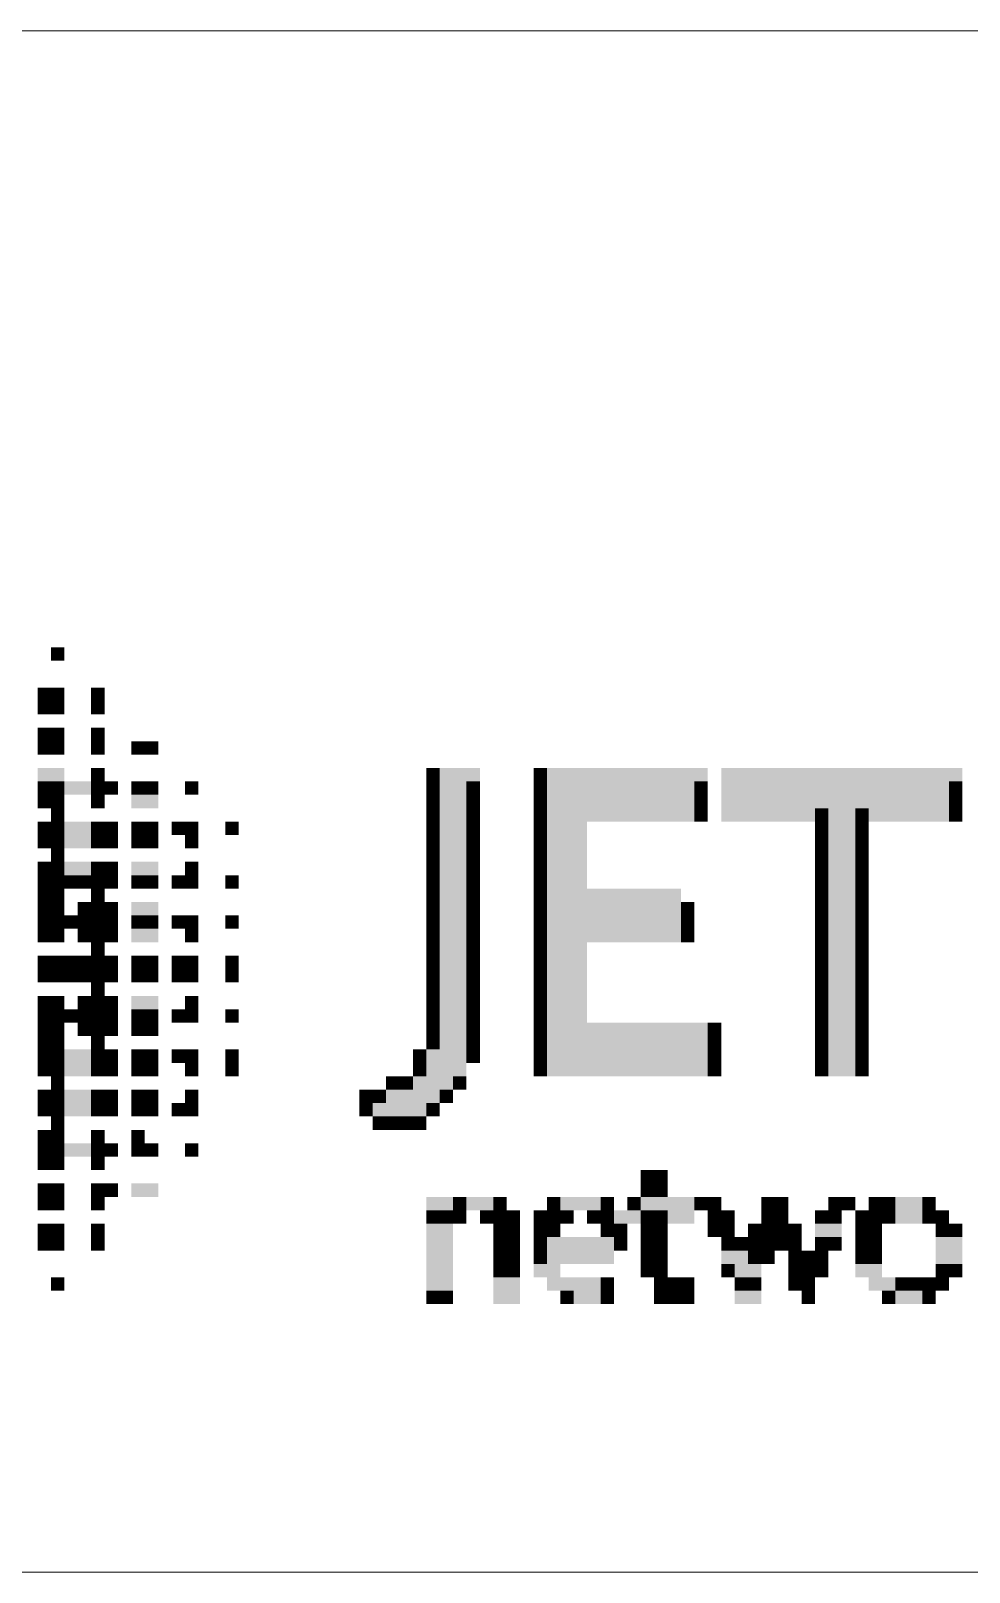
# Paper-space layout '01 Plans' of a CAD drawing. Header units: millimetres. Extents: x 5 to 415, y 7 to 290.
# Drawn here: x 368.2 to 382.2, y 62 to 85 of the extents above; entities that cross this region are included whole.
import ezdxf

# ---------------------------------------------------------------- set-up
doc = ezdxf.new("R2010")
doc.units = ezdxf.units.MM
doc.layers.add('BRANDING', color=7, linetype='Continuous')
doc.layers.add('SHEET', color=7, linetype='Continuous')

# ---------------------------------------------------------------- blocks, each defined once
blk = doc.blocks.new('SHEET_01')
at = {"layer": 'BRANDING'}
for points in [[(368.5, 75.8), (368.7, 75.8), (368.5, 75.6), (368.7, 75.6)], [(368.3, 75.2), (368.5, 75.2), (368.3, 75), (368.5, 75)], [(368.3, 75), (368.5, 75), (368.3, 74.8), (368.5, 74.8)], [(368.5, 75.2), (368.7, 75.2), (368.5, 75), (368.7, 75)], [(368.5, 75), (368.7, 75), (368.5, 74.8), (368.7, 74.8)], [(369.1, 75.2), (369.3, 75.2), (369.1, 75), (369.3, 75)], [(369.1, 75), (369.3, 75), (369.1, 74.8), (369.3, 74.8)], [(368.3, 74.6), (368.5, 74.6), (368.3, 74.4), (368.5, 74.4)], [(368.5, 74.6), (368.7, 74.6), (368.5, 74.4), (368.7, 74.4)], [(369.1, 74.6), (369.3, 74.6), (369.1, 74.4), (369.3, 74.4)], [(368.3, 74.4), (368.5, 74.4), (368.3, 74.2), (368.5, 74.2)], [(368.5, 74.4), (368.7, 74.4), (368.5, 74.2), (368.7, 74.2)], [(369.1, 74.4), (369.3, 74.4), (369.1, 74.2), (369.3, 74.2)], [(369.7, 74.4), (369.9, 74.4), (369.7, 74.2), (369.9, 74.2)], [(369.9, 74.4), (370.1, 74.4), (369.9, 74.2), (370.1, 74.2)], [(368.3, 74), (368.7, 74), (368.3, 73.8), (368.7, 73.8)], [(369.1, 74), (369.3, 74), (369.1, 73.8), (369.3, 73.8)], [(374.1, 74), (374.3, 74), (374.1, 73.8), (374.3, 73.8)], [(374.3, 74), (374.9, 74), (374.3, 73.8), (374.9, 73.8)], [(375.7, 74), (375.9, 74), (375.7, 73.8), (375.9, 73.8)], [(375.9, 74), (378.3, 74), (375.9, 73.8), (378.3, 73.8)], [(378.5, 74), (382.1, 74), (378.5, 73.8), (382.1, 73.8)], [(368.3, 73.8), (368.5, 73.8), (368.3, 73.6), (368.5, 73.6)], [(368.5, 73.8), (368.7, 73.8), (368.5, 73.6), (368.7, 73.6)], [(368.7, 73.8), (369.1, 73.8), (368.7, 73.6), (369.1, 73.6)], [(369.1, 73.8), (369.3, 73.8), (369.1, 73.6), (369.3, 73.6)], [(369.3, 73.8), (369.5, 73.8), (369.3, 73.6), (369.5, 73.6)], [(369.7, 73.8), (369.9, 73.8), (369.7, 73.6), (369.9, 73.6)], [(369.9, 73.8), (370.1, 73.8), (369.9, 73.6), (370.1, 73.6)], [(370.5, 73.8), (370.7, 73.8), (370.5, 73.6), (370.7, 73.6)], [(374.1, 73.8), (374.3, 73.8), (374.1, 73.6), (374.3, 73.6)], [(374.3, 73.8), (374.7, 73.8), (374.3, 73.6), (374.7, 73.6)], [(374.7, 73.8), (374.9, 73.8), (374.7, 73.6), (374.9, 73.6)], [(375.7, 73.8), (375.9, 73.8), (375.7, 73.6), (375.9, 73.6)], [(375.9, 73.8), (378.1, 73.8), (375.9, 73.6), (378.1, 73.6)], [(378.1, 73.8), (378.3, 73.8), (378.1, 73.6), (378.3, 73.6)], [(378.5, 73.8), (381.9, 73.8), (378.5, 73.6), (381.9, 73.6)], [(381.9, 73.8), (382.1, 73.8), (381.9, 73.6), (382.1, 73.6)], [(368.3, 73.6), (368.5, 73.6), (368.3, 73.4), (368.5, 73.4)], [(368.5, 73.6), (368.7, 73.6), (368.5, 73.4), (368.7, 73.4)], [(368.5, 73.4), (368.7, 73.4), (368.5, 73.2), (368.7, 73.2)], [(369.1, 73.6), (369.3, 73.6), (369.1, 73.4), (369.3, 73.4)], [(369.7, 73.6), (370.1, 73.6), (369.7, 73.4), (370.1, 73.4)], [(374.1, 73.6), (374.3, 73.6), (374.1, 73.4), (374.3, 73.4)], [(374.1, 73.4), (374.3, 73.4), (374.1, 73.2), (374.3, 73.2)], [(374.3, 73.6), (374.7, 73.6), (374.3, 73.4), (374.7, 73.4)], [(374.3, 73.4), (374.7, 73.4), (374.3, 73.2), (374.7, 73.2)], [(374.7, 73.6), (374.9, 73.6), (374.7, 73.4), (374.9, 73.4)], [(374.7, 73.4), (374.9, 73.4), (374.7, 73.2), (374.9, 73.2)], [(375.7, 73.6), (375.9, 73.6), (375.7, 73.4), (375.9, 73.4)], [(375.7, 73.4), (375.9, 73.4), (375.7, 73.2), (375.9, 73.2)], [(375.9, 73.6), (378.1, 73.6), (375.9, 73.4), (378.1, 73.4)], [(375.9, 73.4), (376.5, 73.4), (375.9, 73.2), (376.5, 73.2)], [(376.5, 73.4), (378.1, 73.4), (376.5, 73.2), (378.1, 73.2)], [(378.1, 73.6), (378.3, 73.6), (378.1, 73.4), (378.3, 73.4)], [(378.1, 73.4), (378.3, 73.4), (378.1, 73.2), (378.3, 73.2)], [(378.5, 73.6), (381.9, 73.6), (378.5, 73.4), (381.9, 73.4)], [(378.5, 73.4), (379.9, 73.4), (378.5, 73.2), (379.9, 73.2)], [(379.9, 73.4), (380.1, 73.4), (379.9, 73.2), (380.1, 73.2)], [(380.1, 73.4), (380.5, 73.4), (380.1, 73.2), (380.5, 73.2)], [(380.5, 73.4), (380.7, 73.4), (380.5, 73.2), (380.7, 73.2)], [(380.7, 73.4), (381.9, 73.4), (380.7, 73.2), (381.9, 73.2)], [(381.9, 73.6), (382.1, 73.6), (381.9, 73.4), (382.1, 73.4)], [(381.9, 73.4), (382.1, 73.4), (381.9, 73.2), (382.1, 73.2)], [(368.3, 73.2), (368.5, 73.2), (368.3, 73), (368.5, 73)], [(368.5, 73.2), (368.7, 73.2), (368.5, 73), (368.7, 73)], [(368.7, 73.2), (369.1, 73.2), (368.7, 73), (369.1, 73)], [(369.1, 73.2), (369.3, 73.2), (369.1, 73), (369.3, 73)], [(369.3, 73.2), (369.5, 73.2), (369.3, 73), (369.5, 73)], [(369.7, 73.2), (369.9, 73.2), (369.7, 73), (369.9, 73)], [(369.9, 73.2), (370.1, 73.2), (369.9, 73), (370.1, 73)], [(370.3, 73.2), (370.5, 73.2), (370.3, 73), (370.5, 73)], [(370.5, 73.2), (370.7, 73.2), (370.5, 73), (370.7, 73)], [(371.1, 73.2), (371.3, 73.2), (371.1, 73), (371.3, 73)], [(374.1, 73.2), (374.3, 73.2), (374.1, 73), (374.3, 73)], [(374.3, 73.2), (374.7, 73.2), (374.3, 73), (374.7, 73)], [(374.7, 73.2), (374.9, 73.2), (374.7, 73), (374.9, 73)], [(375.7, 73.2), (375.9, 73.2), (375.7, 73), (375.9, 73)], [(375.9, 73.2), (376.5, 73.2), (375.9, 73), (376.5, 73)], [(379.9, 73.2), (380.1, 73.2), (379.9, 73), (380.1, 73)], [(380.1, 73.2), (380.5, 73.2), (380.1, 73), (380.5, 73)], [(380.5, 73.2), (380.7, 73.2), (380.5, 73), (380.7, 73)], [(368.3, 73), (368.5, 73), (368.3, 72.8), (368.5, 72.8)], [(368.5, 73), (368.7, 73), (368.5, 72.8), (368.7, 72.8)], [(368.7, 73), (369.1, 73), (368.7, 72.8), (369.1, 72.8)], [(369.1, 73), (369.3, 73), (369.1, 72.8), (369.3, 72.8)], [(369.3, 73), (369.5, 73), (369.3, 72.8), (369.5, 72.8)], [(369.7, 73), (369.9, 73), (369.7, 72.8), (369.9, 72.8)], [(369.9, 73), (370.1, 73), (369.9, 72.8), (370.1, 72.8)], [(370.5, 73), (370.7, 73), (370.5, 72.8), (370.7, 72.8)], [(374.1, 73), (374.3, 73), (374.1, 72.8), (374.3, 72.8)], [(374.3, 73), (374.7, 73), (374.3, 72.8), (374.7, 72.8)], [(374.7, 73), (374.9, 73), (374.7, 72.8), (374.9, 72.8)], [(375.7, 73), (375.9, 73), (375.7, 72.8), (375.9, 72.8)], [(375.9, 73), (376.5, 73), (375.9, 72.8), (376.5, 72.8)], [(379.9, 73), (380.1, 73), (379.9, 72.8), (380.1, 72.8)], [(380.1, 73), (380.5, 73), (380.1, 72.8), (380.5, 72.8)], [(380.5, 73), (380.7, 73), (380.5, 72.8), (380.7, 72.8)], [(368.5, 72.8), (368.7, 72.8), (368.5, 72.6), (368.7, 72.6)], [(374.1, 72.8), (374.3, 72.8), (374.1, 72.6), (374.3, 72.6)], [(374.3, 72.8), (374.7, 72.8), (374.3, 72.6), (374.7, 72.6)], [(374.7, 72.8), (374.9, 72.8), (374.7, 72.6), (374.9, 72.6)], [(375.7, 72.8), (375.9, 72.8), (375.7, 72.6), (375.9, 72.6)], [(375.9, 72.8), (376.5, 72.8), (375.9, 72.6), (376.5, 72.6)], [(379.9, 72.8), (380.1, 72.8), (379.9, 72.6), (380.1, 72.6)], [(380.1, 72.8), (380.5, 72.8), (380.1, 72.6), (380.5, 72.6)], [(380.5, 72.8), (380.7, 72.8), (380.5, 72.6), (380.7, 72.6)], [(368.3, 72.6), (368.5, 72.6), (368.3, 72.4), (368.5, 72.4)], [(368.5, 72.6), (368.7, 72.6), (368.5, 72.4), (368.7, 72.4)], [(368.7, 72.6), (369.1, 72.6), (368.7, 72.4), (369.1, 72.4)], [(369.1, 72.6), (369.3, 72.6), (369.1, 72.4), (369.3, 72.4)], [(369.3, 72.6), (369.5, 72.6), (369.3, 72.4), (369.5, 72.4)], [(369.7, 72.6), (370.1, 72.6), (369.7, 72.4), (370.1, 72.4)], [(370.5, 72.6), (370.7, 72.6), (370.5, 72.4), (370.7, 72.4)], [(374.1, 72.6), (374.3, 72.6), (374.1, 72.4), (374.3, 72.4)], [(374.3, 72.6), (374.7, 72.6), (374.3, 72.4), (374.7, 72.4)], [(374.7, 72.6), (374.9, 72.6), (374.7, 72.4), (374.9, 72.4)], [(375.7, 72.6), (375.9, 72.6), (375.7, 72.4), (375.9, 72.4)], [(375.9, 72.6), (376.5, 72.6), (375.9, 72.4), (376.5, 72.4)], [(379.9, 72.6), (380.1, 72.6), (379.9, 72.4), (380.1, 72.4)], [(380.1, 72.6), (380.5, 72.6), (380.1, 72.4), (380.5, 72.4)], [(380.5, 72.6), (380.7, 72.6), (380.5, 72.4), (380.7, 72.4)], [(368.3, 72.4), (368.5, 72.4), (368.3, 72.2), (368.5, 72.2)], [(368.5, 72.4), (368.7, 72.4), (368.5, 72.2), (368.7, 72.2)], [(368.7, 72.4), (368.9, 72.4), (368.7, 72.2), (368.9, 72.2)], [(368.9, 72.4), (369.1, 72.4), (368.9, 72.2), (369.1, 72.2)], [(369.1, 72.4), (369.3, 72.4), (369.1, 72.2), (369.3, 72.2)], [(369.3, 72.4), (369.5, 72.4), (369.3, 72.2), (369.5, 72.2)], [(369.7, 72.4), (369.9, 72.4), (369.7, 72.2), (369.9, 72.2)], [(369.9, 72.4), (370.1, 72.4), (369.9, 72.2), (370.1, 72.2)], [(370.3, 72.4), (370.5, 72.4), (370.3, 72.2), (370.5, 72.2)], [(370.5, 72.4), (370.7, 72.4), (370.5, 72.2), (370.7, 72.2)], [(371.1, 72.4), (371.3, 72.4), (371.1, 72.2), (371.3, 72.2)], [(374.1, 72.4), (374.3, 72.4), (374.1, 72.2), (374.3, 72.2)], [(374.3, 72.4), (374.7, 72.4), (374.3, 72.2), (374.7, 72.2)], [(374.7, 72.4), (374.9, 72.4), (374.7, 72.2), (374.9, 72.2)], [(375.7, 72.4), (375.9, 72.4), (375.7, 72.2), (375.9, 72.2)], [(375.9, 72.4), (376.5, 72.4), (375.9, 72.2), (376.5, 72.2)], [(379.9, 72.4), (380.1, 72.4), (379.9, 72.2), (380.1, 72.2)], [(380.1, 72.4), (380.5, 72.4), (380.1, 72.2), (380.5, 72.2)], [(380.5, 72.4), (380.7, 72.4), (380.5, 72.2), (380.7, 72.2)], [(368.3, 72.2), (368.5, 72.2), (368.3, 72), (368.5, 72)], [(368.3, 72), (368.5, 72), (368.3, 71.8), (368.5, 71.8)], [(368.5, 72.2), (368.7, 72.2), (368.5, 72), (368.7, 72)], [(368.5, 72), (368.7, 72), (368.5, 71.8), (368.7, 71.8)], [(368.9, 72), (369.1, 72), (368.9, 71.8), (369.1, 71.8)], [(369.1, 72.2), (369.3, 72.2), (369.1, 72), (369.3, 72)], [(369.1, 72), (369.3, 72), (369.1, 71.8), (369.3, 71.8)], [(369.3, 72), (369.5, 72), (369.3, 71.8), (369.5, 71.8)], [(369.7, 72), (370.1, 72), (369.7, 71.8), (370.1, 71.8)], [(374.1, 72.2), (374.3, 72.2), (374.1, 72), (374.3, 72)], [(374.1, 72), (374.3, 72), (374.1, 71.8), (374.3, 71.8)], [(374.3, 72.2), (374.7, 72.2), (374.3, 72), (374.7, 72)], [(374.3, 72), (374.7, 72), (374.3, 71.8), (374.7, 71.8)], [(374.7, 72.2), (374.9, 72.2), (374.7, 72), (374.9, 72)], [(374.7, 72), (374.9, 72), (374.7, 71.8), (374.9, 71.8)], [(375.7, 72.2), (375.9, 72.2), (375.7, 72), (375.9, 72)], [(375.7, 72), (375.9, 72), (375.7, 71.8), (375.9, 71.8)], [(375.9, 72.2), (376.5, 72.2), (375.9, 72), (376.5, 72)], [(375.9, 72), (377.9, 72), (375.9, 71.8), (377.9, 71.8)], [(376.5, 72.2), (377.9, 72.2), (376.5, 72), (377.9, 72)], [(377.9, 72), (378.1, 72), (377.9, 71.8), (378.1, 71.8)], [(379.9, 72.2), (380.1, 72.2), (379.9, 72), (380.1, 72)], [(379.9, 72), (380.1, 72), (379.9, 71.8), (380.1, 71.8)], [(380.1, 72.2), (380.5, 72.2), (380.1, 72), (380.5, 72)], [(380.1, 72), (380.5, 72), (380.1, 71.8), (380.5, 71.8)], [(380.5, 72.2), (380.7, 72.2), (380.5, 72), (380.7, 72)], [(380.5, 72), (380.7, 72), (380.5, 71.8), (380.7, 71.8)], [(368.3, 71.8), (368.5, 71.8), (368.3, 71.6), (368.5, 71.6)], [(368.5, 71.8), (368.7, 71.8), (368.5, 71.6), (368.7, 71.6)], [(368.7, 71.8), (368.9, 71.8), (368.7, 71.6), (368.9, 71.6)], [(368.9, 71.8), (369.1, 71.8), (368.9, 71.6), (369.1, 71.6)], [(369.1, 71.8), (369.3, 71.8), (369.1, 71.6), (369.3, 71.6)], [(369.3, 71.8), (369.5, 71.8), (369.3, 71.6), (369.5, 71.6)], [(369.7, 71.8), (369.9, 71.8), (369.7, 71.6), (369.9, 71.6)], [(369.9, 71.8), (370.1, 71.8), (369.9, 71.6), (370.1, 71.6)], [(370.3, 71.8), (370.5, 71.8), (370.3, 71.6), (370.5, 71.6)], [(370.5, 71.8), (370.7, 71.8), (370.5, 71.6), (370.7, 71.6)], [(371.1, 71.8), (371.3, 71.8), (371.1, 71.6), (371.3, 71.6)], [(374.1, 71.8), (374.3, 71.8), (374.1, 71.6), (374.3, 71.6)], [(374.3, 71.8), (374.7, 71.8), (374.3, 71.6), (374.7, 71.6)], [(374.7, 71.8), (374.9, 71.8), (374.7, 71.6), (374.9, 71.6)], [(375.7, 71.8), (375.9, 71.8), (375.7, 71.6), (375.9, 71.6)], [(375.9, 71.8), (377.9, 71.8), (375.9, 71.6), (377.9, 71.6)], [(377.9, 71.8), (378.1, 71.8), (377.9, 71.6), (378.1, 71.6)], [(379.9, 71.8), (380.1, 71.8), (379.9, 71.6), (380.1, 71.6)], [(380.1, 71.8), (380.5, 71.8), (380.1, 71.6), (380.5, 71.6)], [(380.5, 71.8), (380.7, 71.8), (380.5, 71.6), (380.7, 71.6)], [(368.3, 71.6), (368.5, 71.6), (368.3, 71.4), (368.5, 71.4)], [(368.5, 71.6), (368.7, 71.6), (368.5, 71.4), (368.7, 71.4)], [(368.9, 71.6), (369.1, 71.6), (368.9, 71.4), (369.1, 71.4)], [(369.1, 71.6), (369.3, 71.6), (369.1, 71.4), (369.3, 71.4)], [(369.3, 71.6), (369.5, 71.6), (369.3, 71.4), (369.5, 71.4)], [(369.7, 71.6), (370.1, 71.6), (369.7, 71.4), (370.1, 71.4)], [(370.5, 71.6), (370.7, 71.6), (370.5, 71.4), (370.7, 71.4)], [(374.1, 71.6), (374.3, 71.6), (374.1, 71.4), (374.3, 71.4)], [(374.3, 71.6), (374.7, 71.6), (374.3, 71.4), (374.7, 71.4)], [(374.7, 71.6), (374.9, 71.6), (374.7, 71.4), (374.9, 71.4)], [(375.7, 71.6), (375.9, 71.6), (375.7, 71.4), (375.9, 71.4)], [(375.9, 71.6), (376.5, 71.6), (375.9, 71.4), (376.5, 71.4)], [(376.5, 71.6), (377.9, 71.6), (376.5, 71.4), (377.9, 71.4)], [(377.9, 71.6), (378.1, 71.6), (377.9, 71.4), (378.1, 71.4)], [(379.9, 71.6), (380.1, 71.6), (379.9, 71.4), (380.1, 71.4)], [(380.1, 71.6), (380.5, 71.6), (380.1, 71.4), (380.5, 71.4)], [(380.5, 71.6), (380.7, 71.6), (380.5, 71.4), (380.7, 71.4)], [(369.1, 71.4), (369.3, 71.4), (369.1, 71.2), (369.3, 71.2)], [(374.1, 71.4), (374.3, 71.4), (374.1, 71.2), (374.3, 71.2)], [(374.3, 71.4), (374.7, 71.4), (374.3, 71.2), (374.7, 71.2)], [(374.7, 71.4), (374.9, 71.4), (374.7, 71.2), (374.9, 71.2)], [(375.7, 71.4), (375.9, 71.4), (375.7, 71.2), (375.9, 71.2)], [(375.9, 71.4), (376.5, 71.4), (375.9, 71.2), (376.5, 71.2)], [(379.9, 71.4), (380.1, 71.4), (379.9, 71.2), (380.1, 71.2)], [(380.1, 71.4), (380.5, 71.4), (380.1, 71.2), (380.5, 71.2)], [(380.5, 71.4), (380.7, 71.4), (380.5, 71.2), (380.7, 71.2)], [(368.3, 71.2), (368.5, 71.2), (368.3, 71), (368.5, 71)], [(368.5, 71.2), (368.7, 71.2), (368.5, 71), (368.7, 71)], [(368.7, 71.2), (368.9, 71.2), (368.7, 71), (368.9, 71)], [(368.9, 71.2), (369.1, 71.2), (368.9, 71), (369.1, 71)], [(369.1, 71.2), (369.3, 71.2), (369.1, 71), (369.3, 71)], [(369.3, 71.2), (369.5, 71.2), (369.3, 71), (369.5, 71)], [(369.7, 71.2), (369.9, 71.2), (369.7, 71), (369.9, 71)], [(369.9, 71.2), (370.1, 71.2), (369.9, 71), (370.1, 71)], [(370.3, 71.2), (370.5, 71.2), (370.3, 71), (370.5, 71)], [(370.5, 71.2), (370.7, 71.2), (370.5, 71), (370.7, 71)], [(371.1, 71.2), (371.3, 71.2), (371.1, 71), (371.3, 71)], [(374.1, 71.2), (374.3, 71.2), (374.1, 71), (374.3, 71)], [(374.3, 71.2), (374.7, 71.2), (374.3, 71), (374.7, 71)], [(374.7, 71.2), (374.9, 71.2), (374.7, 71), (374.9, 71)], [(375.7, 71.2), (375.9, 71.2), (375.7, 71), (375.9, 71)], [(375.9, 71.2), (376.5, 71.2), (375.9, 71), (376.5, 71)], [(379.9, 71.2), (380.1, 71.2), (379.9, 71), (380.1, 71)], [(380.1, 71.2), (380.5, 71.2), (380.1, 71), (380.5, 71)], [(380.5, 71.2), (380.7, 71.2), (380.5, 71), (380.7, 71)], [(368.3, 71), (368.5, 71), (368.3, 70.8), (368.5, 70.8)], [(368.5, 71), (368.7, 71), (368.5, 70.8), (368.7, 70.8)], [(368.7, 71), (368.9, 71), (368.7, 70.8), (368.9, 70.8)], [(368.9, 71), (369.1, 71), (368.9, 70.8), (369.1, 70.8)], [(369.1, 71), (369.3, 71), (369.1, 70.8), (369.3, 70.8)], [(369.3, 71), (369.5, 71), (369.3, 70.8), (369.5, 70.8)], [(369.7, 71), (369.9, 71), (369.7, 70.8), (369.9, 70.8)], [(369.9, 71), (370.1, 71), (369.9, 70.8), (370.1, 70.8)], [(370.3, 71), (370.5, 71), (370.3, 70.8), (370.5, 70.8)], [(370.5, 71), (370.7, 71), (370.5, 70.8), (370.7, 70.8)], [(371.1, 71), (371.3, 71), (371.1, 70.8), (371.3, 70.8)], [(374.1, 71), (374.3, 71), (374.1, 70.8), (374.3, 70.8)], [(374.3, 71), (374.7, 71), (374.3, 70.8), (374.7, 70.8)], [(374.7, 71), (374.9, 71), (374.7, 70.8), (374.9, 70.8)], [(375.7, 71), (375.9, 71), (375.7, 70.8), (375.9, 70.8)], [(375.9, 71), (376.5, 71), (375.9, 70.8), (376.5, 70.8)], [(379.9, 71), (380.1, 71), (379.9, 70.8), (380.1, 70.8)], [(380.1, 71), (380.5, 71), (380.1, 70.8), (380.5, 70.8)], [(380.5, 71), (380.7, 71), (380.5, 70.8), (380.7, 70.8)], [(369.1, 70.8), (369.3, 70.8), (369.1, 70.6), (369.3, 70.6)], [(374.1, 70.8), (374.3, 70.8), (374.1, 70.6), (374.3, 70.6)], [(374.3, 70.8), (374.7, 70.8), (374.3, 70.6), (374.7, 70.6)], [(374.7, 70.8), (374.9, 70.8), (374.7, 70.6), (374.9, 70.6)], [(375.7, 70.8), (375.9, 70.8), (375.7, 70.6), (375.9, 70.6)], [(375.9, 70.8), (376.5, 70.8), (375.9, 70.6), (376.5, 70.6)], [(379.9, 70.8), (380.1, 70.8), (379.9, 70.6), (380.1, 70.6)], [(380.1, 70.8), (380.5, 70.8), (380.1, 70.6), (380.5, 70.6)], [(380.5, 70.8), (380.7, 70.8), (380.5, 70.6), (380.7, 70.6)], [(368.3, 70.6), (368.5, 70.6), (368.3, 70.4), (368.5, 70.4)], [(368.3, 70.4), (368.5, 70.4), (368.3, 70.2), (368.5, 70.2)], [(368.5, 70.6), (368.7, 70.6), (368.5, 70.4), (368.7, 70.4)], [(368.5, 70.4), (368.7, 70.4), (368.5, 70.2), (368.7, 70.2)], [(368.7, 70.4), (368.9, 70.4), (368.7, 70.2), (368.9, 70.2)], [(368.9, 70.6), (369.1, 70.6), (368.9, 70.4), (369.1, 70.4)], [(368.9, 70.4), (369.1, 70.4), (368.9, 70.2), (369.1, 70.2)], [(369.1, 70.6), (369.3, 70.6), (369.1, 70.4), (369.3, 70.4)], [(369.1, 70.4), (369.3, 70.4), (369.1, 70.2), (369.3, 70.2)], [(369.3, 70.6), (369.5, 70.6), (369.3, 70.4), (369.5, 70.4)], [(369.3, 70.4), (369.5, 70.4), (369.3, 70.2), (369.5, 70.2)], [(369.7, 70.6), (370.1, 70.6), (369.7, 70.4), (370.1, 70.4)], [(369.7, 70.4), (369.9, 70.4), (369.7, 70.2), (369.9, 70.2)], [(369.9, 70.4), (370.1, 70.4), (369.9, 70.2), (370.1, 70.2)], [(370.3, 70.4), (370.5, 70.4), (370.3, 70.2), (370.5, 70.2)], [(370.5, 70.6), (370.7, 70.6), (370.5, 70.4), (370.7, 70.4)], [(370.5, 70.4), (370.7, 70.4), (370.5, 70.2), (370.7, 70.2)], [(371.1, 70.4), (371.3, 70.4), (371.1, 70.2), (371.3, 70.2)], [(374.1, 70.6), (374.3, 70.6), (374.1, 70.4), (374.3, 70.4)], [(374.1, 70.4), (374.3, 70.4), (374.1, 70.2), (374.3, 70.2)], [(374.3, 70.6), (374.7, 70.6), (374.3, 70.4), (374.7, 70.4)], [(374.3, 70.4), (374.7, 70.4), (374.3, 70.2), (374.7, 70.2)], [(374.7, 70.6), (374.9, 70.6), (374.7, 70.4), (374.9, 70.4)], [(374.7, 70.4), (374.9, 70.4), (374.7, 70.2), (374.9, 70.2)], [(375.7, 70.6), (375.9, 70.6), (375.7, 70.4), (375.9, 70.4)], [(375.7, 70.4), (375.9, 70.4), (375.7, 70.2), (375.9, 70.2)], [(375.9, 70.6), (376.5, 70.6), (375.9, 70.4), (376.5, 70.4)], [(375.9, 70.4), (376.5, 70.4), (375.9, 70.2), (376.5, 70.2)], [(379.9, 70.6), (380.1, 70.6), (379.9, 70.4), (380.1, 70.4)], [(379.9, 70.4), (380.1, 70.4), (379.9, 70.2), (380.1, 70.2)], [(380.1, 70.6), (380.5, 70.6), (380.1, 70.4), (380.5, 70.4)], [(380.1, 70.4), (380.5, 70.4), (380.1, 70.2), (380.5, 70.2)], [(380.5, 70.6), (380.7, 70.6), (380.5, 70.4), (380.7, 70.4)], [(380.5, 70.4), (380.7, 70.4), (380.5, 70.2), (380.7, 70.2)], [(368.3, 70.2), (368.5, 70.2), (368.3, 70), (368.5, 70)], [(368.5, 70.2), (368.7, 70.2), (368.5, 70), (368.7, 70)], [(368.9, 70.2), (369.1, 70.2), (368.9, 70), (369.1, 70)], [(369.1, 70.2), (369.3, 70.2), (369.1, 70), (369.3, 70)], [(369.3, 70.2), (369.5, 70.2), (369.3, 70), (369.5, 70)], [(369.7, 70.2), (369.9, 70.2), (369.7, 70), (369.9, 70)], [(369.9, 70.2), (370.1, 70.2), (369.9, 70), (370.1, 70)], [(374.1, 70.2), (374.3, 70.2), (374.1, 70), (374.3, 70)], [(374.3, 70.2), (374.7, 70.2), (374.3, 70), (374.7, 70)], [(374.7, 70.2), (374.9, 70.2), (374.7, 70), (374.9, 70)], [(375.7, 70.2), (375.9, 70.2), (375.7, 70), (375.9, 70)], [(375.9, 70.2), (376.5, 70.2), (375.9, 70), (376.5, 70)], [(376.5, 70.2), (378.3, 70.2), (376.5, 70), (378.3, 70)], [(378.3, 70.2), (378.5, 70.2), (378.3, 70), (378.5, 70)], [(379.9, 70.2), (380.1, 70.2), (379.9, 70), (380.1, 70)], [(380.1, 70.2), (380.5, 70.2), (380.1, 70), (380.5, 70)], [(380.5, 70.2), (380.7, 70.2), (380.5, 70), (380.7, 70)], [(368.3, 70), (368.5, 70), (368.3, 69.8), (368.5, 69.8)], [(368.5, 70), (368.7, 70), (368.5, 69.8), (368.7, 69.8)], [(369.1, 70), (369.3, 70), (369.1, 69.8), (369.3, 69.8)], [(374.1, 70), (374.3, 70), (374.1, 69.8), (374.3, 69.8)], [(374.3, 70), (374.7, 70), (374.3, 69.8), (374.7, 69.8)], [(374.7, 70), (374.9, 70), (374.7, 69.8), (374.9, 69.8)], [(375.7, 70), (375.9, 70), (375.7, 69.8), (375.9, 69.8)], [(375.9, 70), (378.3, 70), (375.9, 69.8), (378.3, 69.8)], [(378.3, 70), (378.5, 70), (378.3, 69.8), (378.5, 69.8)], [(379.9, 70), (380.1, 70), (379.9, 69.8), (380.1, 69.8)], [(380.1, 70), (380.5, 70), (380.1, 69.8), (380.5, 69.8)], [(380.5, 70), (380.7, 70), (380.5, 69.8), (380.7, 69.8)], [(368.3, 69.8), (368.5, 69.8), (368.3, 69.6), (368.5, 69.6)], [(368.5, 69.8), (368.7, 69.8), (368.5, 69.6), (368.7, 69.6)], [(368.7, 69.8), (369.1, 69.8), (368.7, 69.6), (369.1, 69.6)], [(369.1, 69.8), (369.3, 69.8), (369.1, 69.6), (369.3, 69.6)], [(369.3, 69.8), (369.5, 69.8), (369.3, 69.6), (369.5, 69.6)], [(369.7, 69.8), (369.9, 69.8), (369.7, 69.6), (369.9, 69.6)], [(369.9, 69.8), (370.1, 69.8), (369.9, 69.6), (370.1, 69.6)], [(370.3, 69.8), (370.5, 69.8), (370.3, 69.6), (370.5, 69.6)], [(370.5, 69.8), (370.7, 69.8), (370.5, 69.6), (370.7, 69.6)], [(371.1, 69.8), (371.3, 69.8), (371.1, 69.6), (371.3, 69.6)], [(373.9, 69.8), (374.1, 69.8), (373.9, 69.6), (374.1, 69.6)], [(374.1, 69.8), (374.7, 69.8), (374.1, 69.6), (374.7, 69.6)], [(374.7, 69.8), (374.9, 69.8), (374.7, 69.6), (374.9, 69.6)], [(375.7, 69.8), (375.9, 69.8), (375.7, 69.6), (375.9, 69.6)], [(375.9, 69.8), (378.3, 69.8), (375.9, 69.6), (378.3, 69.6)], [(378.3, 69.8), (378.5, 69.8), (378.3, 69.6), (378.5, 69.6)], [(379.9, 69.8), (380.1, 69.8), (379.9, 69.6), (380.1, 69.6)], [(380.1, 69.8), (380.5, 69.8), (380.1, 69.6), (380.5, 69.6)], [(380.5, 69.8), (380.7, 69.8), (380.5, 69.6), (380.7, 69.6)], [(368.3, 69.6), (368.5, 69.6), (368.3, 69.4), (368.5, 69.4)], [(368.5, 69.6), (368.7, 69.6), (368.5, 69.4), (368.7, 69.4)], [(368.7, 69.6), (369.1, 69.6), (368.7, 69.4), (369.1, 69.4)], [(369.1, 69.6), (369.3, 69.6), (369.1, 69.4), (369.3, 69.4)], [(369.3, 69.6), (369.5, 69.6), (369.3, 69.4), (369.5, 69.4)], [(369.7, 69.6), (369.9, 69.6), (369.7, 69.4), (369.9, 69.4)], [(369.9, 69.6), (370.1, 69.6), (369.9, 69.4), (370.1, 69.4)], [(370.5, 69.6), (370.7, 69.6), (370.5, 69.4), (370.7, 69.4)], [(371.1, 69.6), (371.3, 69.6), (371.1, 69.4), (371.3, 69.4)], [(373.9, 69.6), (374.1, 69.6), (373.9, 69.4), (374.1, 69.4)], [(374.1, 69.6), (374.7, 69.6), (374.1, 69.4), (374.7, 69.4)], [(375.7, 69.6), (375.9, 69.6), (375.7, 69.4), (375.9, 69.4)], [(375.9, 69.6), (378.3, 69.6), (375.9, 69.4), (378.3, 69.4)], [(378.3, 69.6), (378.5, 69.6), (378.3, 69.4), (378.5, 69.4)], [(379.9, 69.6), (380.1, 69.6), (379.9, 69.4), (380.1, 69.4)], [(380.1, 69.6), (380.5, 69.6), (380.1, 69.4), (380.5, 69.4)], [(380.5, 69.6), (380.7, 69.6), (380.5, 69.4), (380.7, 69.4)], [(368.5, 69.4), (368.7, 69.4), (368.5, 69.2), (368.7, 69.2)], [(373.5, 69.4), (373.7, 69.4), (373.5, 69.2), (373.7, 69.2)], [(373.7, 69.4), (373.9, 69.4), (373.7, 69.2), (373.9, 69.2)], [(373.9, 69.4), (374.5, 69.4), (373.9, 69.2), (374.5, 69.2)], [(374.5, 69.4), (374.7, 69.4), (374.5, 69.2), (374.7, 69.2)], [(368.3, 69.2), (368.5, 69.2), (368.3, 69), (368.5, 69)], [(368.3, 69), (368.5, 69), (368.3, 68.8), (368.5, 68.8)], [(368.5, 69.2), (368.7, 69.2), (368.5, 69), (368.7, 69)], [(368.5, 69), (368.7, 69), (368.5, 68.8), (368.7, 68.8)], [(368.7, 69.2), (369.1, 69.2), (368.7, 69), (369.1, 69)], [(368.7, 69), (369.1, 69), (368.7, 68.8), (369.1, 68.8)], [(369.1, 69.2), (369.3, 69.2), (369.1, 69), (369.3, 69)], [(369.1, 69), (369.3, 69), (369.1, 68.8), (369.3, 68.8)], [(369.3, 69.2), (369.5, 69.2), (369.3, 69), (369.5, 69)], [(369.3, 69), (369.5, 69), (369.3, 68.8), (369.5, 68.8)], [(369.7, 69.2), (369.9, 69.2), (369.7, 69), (369.9, 69)], [(369.7, 69), (369.9, 69), (369.7, 68.8), (369.9, 68.8)], [(369.9, 69.2), (370.1, 69.2), (369.9, 69), (370.1, 69)], [(369.9, 69), (370.1, 69), (369.9, 68.8), (370.1, 68.8)], [(370.3, 69), (370.5, 69), (370.3, 68.8), (370.5, 68.8)], [(370.5, 69.2), (370.7, 69.2), (370.5, 69), (370.7, 69)], [(370.5, 69), (370.7, 69), (370.5, 68.8), (370.7, 68.8)], [(373.1, 69.2), (373.3, 69.2), (373.1, 69), (373.3, 69)], [(373.1, 69), (373.3, 69), (373.1, 68.8), (373.3, 68.8)], [(373.3, 69.2), (373.5, 69.2), (373.3, 69), (373.5, 69)], [(373.3, 69), (374.1, 69), (373.3, 68.8), (374.1, 68.8)], [(373.5, 69.2), (374.3, 69.2), (373.5, 69), (374.3, 69)], [(374.1, 69), (374.3, 69), (374.1, 68.8), (374.3, 68.8)], [(374.3, 69.2), (374.5, 69.2), (374.3, 69), (374.5, 69)], [(368.5, 68.8), (368.7, 68.8), (368.5, 68.6), (368.7, 68.6)], [(373.3, 68.8), (373.5, 68.8), (373.3, 68.6), (373.5, 68.6)], [(373.5, 68.8), (373.7, 68.8), (373.5, 68.6), (373.7, 68.6)], [(373.7, 68.8), (373.9, 68.8), (373.7, 68.6), (373.9, 68.6)], [(373.9, 68.8), (374.1, 68.8), (373.9, 68.6), (374.1, 68.6)], [(368.3, 68.6), (368.5, 68.6), (368.3, 68.4), (368.5, 68.4)], [(368.5, 68.6), (368.7, 68.6), (368.5, 68.4), (368.7, 68.4)], [(369.1, 68.6), (369.3, 68.6), (369.1, 68.4), (369.3, 68.4)], [(369.7, 68.6), (369.9, 68.6), (369.7, 68.4), (369.9, 68.4)], [(368.3, 68.4), (368.5, 68.4), (368.3, 68.2), (368.5, 68.2)], [(368.5, 68.4), (368.7, 68.4), (368.5, 68.2), (368.7, 68.2)], [(368.7, 68.4), (369.1, 68.4), (368.7, 68.2), (369.1, 68.2)], [(369.1, 68.4), (369.3, 68.4), (369.1, 68.2), (369.3, 68.2)], [(369.3, 68.4), (369.5, 68.4), (369.3, 68.2), (369.5, 68.2)], [(369.7, 68.4), (369.9, 68.4), (369.7, 68.2), (369.9, 68.2)], [(369.9, 68.4), (370.1, 68.4), (369.9, 68.2), (370.1, 68.2)], [(370.5, 68.4), (370.7, 68.4), (370.5, 68.2), (370.7, 68.2)], [(368.3, 68.2), (368.5, 68.2), (368.3, 68), (368.5, 68)], [(368.5, 68.2), (368.7, 68.2), (368.5, 68), (368.7, 68)], [(369.1, 68.2), (369.3, 68.2), (369.1, 68), (369.3, 68)], [(377.3, 68), (377.5, 68), (377.3, 67.8), (377.5, 67.8)], [(377.5, 68), (377.7, 68), (377.5, 67.8), (377.7, 67.8)], [(368.3, 67.8), (368.5, 67.8), (368.3, 67.6), (368.5, 67.6)], [(368.5, 67.8), (368.7, 67.8), (368.5, 67.6), (368.7, 67.6)], [(369.1, 67.8), (369.3, 67.8), (369.1, 67.6), (369.3, 67.6)], [(369.3, 67.8), (369.5, 67.8), (369.3, 67.6), (369.5, 67.6)], [(369.7, 67.8), (370.1, 67.8), (369.7, 67.6), (370.1, 67.6)], [(377.3, 67.8), (377.5, 67.8), (377.3, 67.6), (377.5, 67.6)], [(377.5, 67.8), (377.7, 67.8), (377.5, 67.6), (377.7, 67.6)], [(368.3, 67.6), (368.5, 67.6), (368.3, 67.4), (368.5, 67.4)], [(368.5, 67.6), (368.7, 67.6), (368.5, 67.4), (368.7, 67.4)], [(369.1, 67.6), (369.3, 67.6), (369.1, 67.4), (369.3, 67.4)], [(374.1, 67.6), (374.5, 67.6), (374.1, 67.4), (374.5, 67.4)], [(374.1, 67.4), (374.3, 67.4), (374.1, 67.2), (374.3, 67.2)], [(374.3, 67.4), (374.5, 67.4), (374.3, 67.2), (374.5, 67.2)], [(374.5, 67.6), (374.7, 67.6), (374.5, 67.4), (374.7, 67.4)], [(374.5, 67.4), (374.7, 67.4), (374.5, 67.2), (374.7, 67.2)], [(374.7, 67.6), (375.1, 67.6), (374.7, 67.4), (375.1, 67.4)], [(374.9, 67.4), (375.1, 67.4), (374.9, 67.2), (375.1, 67.2)], [(375.1, 67.6), (375.3, 67.6), (375.1, 67.4), (375.3, 67.4)], [(375.1, 67.4), (375.3, 67.4), (375.1, 67.2), (375.3, 67.2)], [(375.3, 67.4), (375.5, 67.4), (375.3, 67.2), (375.5, 67.2)], [(375.7, 67.4), (375.9, 67.4), (375.7, 67.2), (375.9, 67.2)], [(375.9, 67.6), (376.1, 67.6), (375.9, 67.4), (376.1, 67.4)], [(375.9, 67.4), (376.1, 67.4), (375.9, 67.2), (376.1, 67.2)], [(376.1, 67.6), (376.7, 67.6), (376.1, 67.4), (376.7, 67.4)], [(376.1, 67.4), (376.3, 67.4), (376.1, 67.2), (376.3, 67.2)], [(376.5, 67.4), (376.7, 67.4), (376.5, 67.2), (376.7, 67.2)], [(376.7, 67.6), (376.9, 67.6), (376.7, 67.4), (376.9, 67.4)], [(376.7, 67.4), (376.9, 67.4), (376.7, 67.2), (376.9, 67.2)], [(376.9, 67.4), (377.3, 67.4), (376.9, 67.2), (377.3, 67.2)], [(377.1, 67.6), (377.3, 67.6), (377.1, 67.4), (377.3, 67.4)], [(377.3, 67.6), (377.7, 67.6), (377.3, 67.4), (377.7, 67.4)], [(377.3, 67.4), (377.5, 67.4), (377.3, 67.2), (377.5, 67.2)], [(377.5, 67.4), (377.7, 67.4), (377.5, 67.2), (377.7, 67.2)], [(377.7, 67.6), (378.1, 67.6), (377.7, 67.4), (378.1, 67.4)], [(377.7, 67.4), (378.1, 67.4), (377.7, 67.2), (378.1, 67.2)], [(378.1, 67.6), (378.3, 67.6), (378.1, 67.4), (378.3, 67.4)], [(378.3, 67.6), (378.5, 67.6), (378.3, 67.4), (378.5, 67.4)], [(378.3, 67.4), (378.5, 67.4), (378.3, 67.2), (378.5, 67.2)], [(378.5, 67.4), (378.7, 67.4), (378.5, 67.2), (378.7, 67.2)], [(379.1, 67.6), (379.3, 67.6), (379.1, 67.4), (379.3, 67.4)], [(379.1, 67.4), (379.3, 67.4), (379.1, 67.2), (379.3, 67.2)], [(379.3, 67.6), (379.5, 67.6), (379.3, 67.4), (379.5, 67.4)], [(379.3, 67.4), (379.5, 67.4), (379.3, 67.2), (379.5, 67.2)], [(379.9, 67.4), (380.1, 67.4), (379.9, 67.2), (380.1, 67.2)], [(380.1, 67.6), (380.3, 67.6), (380.1, 67.4), (380.3, 67.4)], [(380.1, 67.4), (380.3, 67.4), (380.1, 67.2), (380.3, 67.2)], [(380.3, 67.6), (380.5, 67.6), (380.3, 67.4), (380.5, 67.4)], [(380.5, 67.4), (380.7, 67.4), (380.5, 67.2), (380.7, 67.2)], [(380.7, 67.6), (380.9, 67.6), (380.7, 67.4), (380.9, 67.4)], [(380.7, 67.4), (380.9, 67.4), (380.7, 67.2), (380.9, 67.2)], [(380.9, 67.6), (381.1, 67.6), (380.9, 67.4), (381.1, 67.4)], [(380.9, 67.4), (381.1, 67.4), (380.9, 67.2), (381.1, 67.2)], [(381.1, 67.6), (381.5, 67.6), (381.1, 67.4), (381.5, 67.4)], [(381.1, 67.4), (381.5, 67.4), (381.1, 67.2), (381.5, 67.2)], [(381.5, 67.6), (381.7, 67.6), (381.5, 67.4), (381.7, 67.4)], [(381.5, 67.4), (381.7, 67.4), (381.5, 67.2), (381.7, 67.2)], [(381.7, 67.4), (381.9, 67.4), (381.7, 67.2), (381.9, 67.2)], [(368.3, 67.2), (368.5, 67.2), (368.3, 67), (368.5, 67)], [(368.5, 67.2), (368.7, 67.2), (368.5, 67), (368.7, 67)], [(369.1, 67.2), (369.3, 67.2), (369.1, 67), (369.3, 67)], [(374.1, 67.2), (374.5, 67.2), (374.1, 67), (374.5, 67)], [(375.1, 67.2), (375.3, 67.2), (375.1, 67), (375.3, 67)], [(375.3, 67.2), (375.5, 67.2), (375.3, 67), (375.5, 67)], [(375.7, 67.2), (375.9, 67.2), (375.7, 67), (375.9, 67)], [(375.9, 67.2), (376.1, 67.2), (375.9, 67), (376.1, 67)], [(376.7, 67.2), (376.9, 67.2), (376.7, 67), (376.9, 67)], [(376.9, 67.2), (377.1, 67.2), (376.9, 67), (377.1, 67)], [(377.3, 67.2), (377.5, 67.2), (377.3, 67), (377.5, 67)], [(377.5, 67.2), (377.7, 67.2), (377.5, 67), (377.7, 67)], [(378.3, 67.2), (378.5, 67.2), (378.3, 67), (378.5, 67)], [(378.5, 67.2), (378.7, 67.2), (378.5, 67), (378.7, 67)], [(378.9, 67.2), (379.1, 67.2), (378.9, 67), (379.1, 67)], [(379.1, 67.2), (379.3, 67.2), (379.1, 67), (379.3, 67)], [(379.3, 67.2), (379.5, 67.2), (379.3, 67), (379.5, 67)], [(379.5, 67.2), (379.7, 67.2), (379.5, 67), (379.7, 67)], [(379.9, 67.2), (380.3, 67.2), (379.9, 67), (380.3, 67)], [(380.5, 67.2), (380.7, 67.2), (380.5, 67), (380.7, 67)], [(380.7, 67.2), (380.9, 67.2), (380.7, 67), (380.9, 67)], [(381.7, 67.2), (381.9, 67.2), (381.7, 67), (381.9, 67)], [(381.9, 67.2), (382.1, 67.2), (381.9, 67), (382.1, 67)], [(368.3, 67), (368.5, 67), (368.3, 66.8), (368.5, 66.8)], [(368.5, 67), (368.7, 67), (368.5, 66.8), (368.7, 66.8)], [(369.1, 67), (369.3, 67), (369.1, 66.8), (369.3, 66.8)], [(374.1, 67), (374.5, 67), (374.1, 66.8), (374.5, 66.8)], [(375.1, 67), (375.3, 67), (375.1, 66.8), (375.3, 66.8)], [(375.3, 67), (375.5, 67), (375.3, 66.8), (375.5, 66.8)], [(375.7, 67), (375.9, 67), (375.7, 66.8), (375.9, 66.8)], [(375.9, 67), (376.9, 67), (375.9, 66.8), (376.9, 66.8)], [(376.9, 67), (377.1, 67), (376.9, 66.8), (377.1, 66.8)], [(377.3, 67), (377.5, 67), (377.3, 66.8), (377.5, 66.8)], [(377.5, 67), (377.7, 67), (377.5, 66.8), (377.7, 66.8)], [(378.5, 67), (378.7, 67), (378.5, 66.8), (378.7, 66.8)], [(378.7, 67), (378.9, 67), (378.7, 66.8), (378.9, 66.8)], [(378.9, 67), (379.1, 67), (378.9, 66.8), (379.1, 66.8)], [(379.1, 67), (379.3, 67), (379.1, 66.8), (379.3, 66.8)], [(379.3, 67), (379.5, 67), (379.3, 66.8), (379.5, 66.8)], [(379.5, 67), (379.7, 67), (379.5, 66.8), (379.7, 66.8)], [(379.9, 67), (380.1, 67), (379.9, 66.8), (380.1, 66.8)], [(380.1, 67), (380.3, 67), (380.1, 66.8), (380.3, 66.8)], [(380.5, 67), (380.7, 67), (380.5, 66.8), (380.7, 66.8)], [(380.7, 67), (380.9, 67), (380.7, 66.8), (380.9, 66.8)], [(381.7, 67), (382.1, 67), (381.7, 66.8), (382.1, 66.8)], [(374.1, 66.8), (374.5, 66.8), (374.1, 66.6), (374.5, 66.6)], [(375.1, 66.8), (375.3, 66.8), (375.1, 66.6), (375.3, 66.6)], [(375.3, 66.8), (375.5, 66.8), (375.3, 66.6), (375.5, 66.6)], [(375.7, 66.8), (375.9, 66.8), (375.7, 66.6), (375.9, 66.6)], [(375.9, 66.8), (376.9, 66.8), (375.9, 66.6), (376.9, 66.6)], [(377.3, 66.8), (377.5, 66.8), (377.3, 66.6), (377.5, 66.6)], [(377.5, 66.8), (377.7, 66.8), (377.5, 66.6), (377.7, 66.6)], [(378.5, 66.8), (378.9, 66.8), (378.5, 66.6), (378.9, 66.6)], [(378.9, 66.8), (379.1, 66.8), (378.9, 66.6), (379.1, 66.6)], [(379.1, 66.8), (379.3, 66.8), (379.1, 66.6), (379.3, 66.6)], [(379.5, 66.8), (379.7, 66.8), (379.5, 66.6), (379.7, 66.6)], [(379.7, 66.8), (379.9, 66.8), (379.7, 66.6), (379.9, 66.6)], [(379.9, 66.8), (380.1, 66.8), (379.9, 66.6), (380.1, 66.6)], [(380.5, 66.8), (380.7, 66.8), (380.5, 66.6), (380.7, 66.6)], [(380.7, 66.8), (380.9, 66.8), (380.7, 66.6), (380.9, 66.6)], [(381.7, 66.8), (382.1, 66.8), (381.7, 66.6), (382.1, 66.6)], [(374.1, 66.6), (374.5, 66.6), (374.1, 66.4), (374.5, 66.4)], [(375.1, 66.6), (375.3, 66.6), (375.1, 66.4), (375.3, 66.4)], [(375.3, 66.6), (375.5, 66.6), (375.3, 66.4), (375.5, 66.4)], [(375.7, 66.6), (376.1, 66.6), (375.7, 66.4), (376.1, 66.4)], [(377.3, 66.6), (377.5, 66.6), (377.3, 66.4), (377.5, 66.4)], [(377.5, 66.6), (377.7, 66.6), (377.5, 66.4), (377.7, 66.4)], [(378.5, 66.6), (378.7, 66.6), (378.5, 66.4), (378.7, 66.4)], [(378.7, 66.6), (379.1, 66.6), (378.7, 66.4), (379.1, 66.4)], [(379.5, 66.6), (379.7, 66.6), (379.5, 66.4), (379.7, 66.4)], [(379.7, 66.6), (379.9, 66.6), (379.7, 66.4), (379.9, 66.4)], [(379.9, 66.6), (380.1, 66.6), (379.9, 66.4), (380.1, 66.4)], [(380.5, 66.6), (380.9, 66.6), (380.5, 66.4), (380.9, 66.4)], [(381.7, 66.6), (381.9, 66.6), (381.7, 66.4), (381.9, 66.4)], [(381.9, 66.6), (382.1, 66.6), (381.9, 66.4), (382.1, 66.4)], [(368.5, 66.4), (368.7, 66.4), (368.5, 66.2), (368.7, 66.2)], [(374.1, 66.4), (374.5, 66.4), (374.1, 66.2), (374.5, 66.2)], [(375.1, 66.4), (375.5, 66.4), (375.1, 66.2), (375.5, 66.2)], [(375.9, 66.4), (376.3, 66.4), (375.9, 66.2), (376.3, 66.2)], [(376.3, 66.4), (376.7, 66.4), (376.3, 66.2), (376.7, 66.2)], [(376.7, 66.4), (376.9, 66.4), (376.7, 66.2), (376.9, 66.2)], [(377.5, 66.4), (377.7, 66.4), (377.5, 66.2), (377.7, 66.2)], [(377.7, 66.4), (377.9, 66.4), (377.7, 66.2), (377.9, 66.2)], [(377.9, 66.4), (378.1, 66.4), (377.9, 66.2), (378.1, 66.2)], [(378.7, 66.4), (378.9, 66.4), (378.7, 66.2), (378.9, 66.2)], [(378.9, 66.4), (379.1, 66.4), (378.9, 66.2), (379.1, 66.2)], [(379.5, 66.4), (379.7, 66.4), (379.5, 66.2), (379.7, 66.2)], [(379.7, 66.4), (379.9, 66.4), (379.7, 66.2), (379.9, 66.2)], [(380.7, 66.4), (381.1, 66.4), (380.7, 66.2), (381.1, 66.2)], [(381.1, 66.4), (381.3, 66.4), (381.1, 66.2), (381.3, 66.2)], [(381.3, 66.4), (381.5, 66.4), (381.3, 66.2), (381.5, 66.2)], [(381.5, 66.4), (381.7, 66.4), (381.5, 66.2), (381.7, 66.2)], [(381.7, 66.4), (381.9, 66.4), (381.7, 66.2), (381.9, 66.2)], [(374.1, 66.2), (374.3, 66.2), (374.1, 66), (374.3, 66)], [(374.3, 66.2), (374.5, 66.2), (374.3, 66), (374.5, 66)], [(375.1, 66.2), (375.5, 66.2), (375.1, 66), (375.5, 66)], [(376.1, 66.2), (376.3, 66.2), (376.1, 66), (376.3, 66)], [(376.3, 66.2), (376.7, 66.2), (376.3, 66), (376.7, 66)], [(376.7, 66.2), (376.9, 66.2), (376.7, 66), (376.9, 66)], [(377.5, 66.2), (377.7, 66.2), (377.5, 66), (377.7, 66)], [(377.7, 66.2), (377.9, 66.2), (377.7, 66), (377.9, 66)], [(377.9, 66.2), (378.1, 66.2), (377.9, 66), (378.1, 66)], [(378.7, 66.2), (379.1, 66.2), (378.7, 66), (379.1, 66)], [(379.7, 66.2), (379.9, 66.2), (379.7, 66), (379.9, 66)], [(380.9, 66.2), (381.1, 66.2), (380.9, 66), (381.1, 66)], [(381.1, 66.2), (381.5, 66.2), (381.1, 66), (381.5, 66)], [(381.5, 66.2), (381.7, 66.2), (381.5, 66), (381.7, 66)]]:
    blk.add_solid(points, dxfattribs=at)
at = {"layer": 'SHEET', "lineweight": 18}
for p, q in [((342, 85), (415, 85)), ((342, 62), (415, 62))]:
    blk.add_line(p, q, dxfattribs=at)

psp = doc.layouts.new('01 Plans')

# ---------------------------------------------------------------- block references
psp.add_blockref('SHEET_01', (0, 0))

doc.saveas('drawing.dxf')
